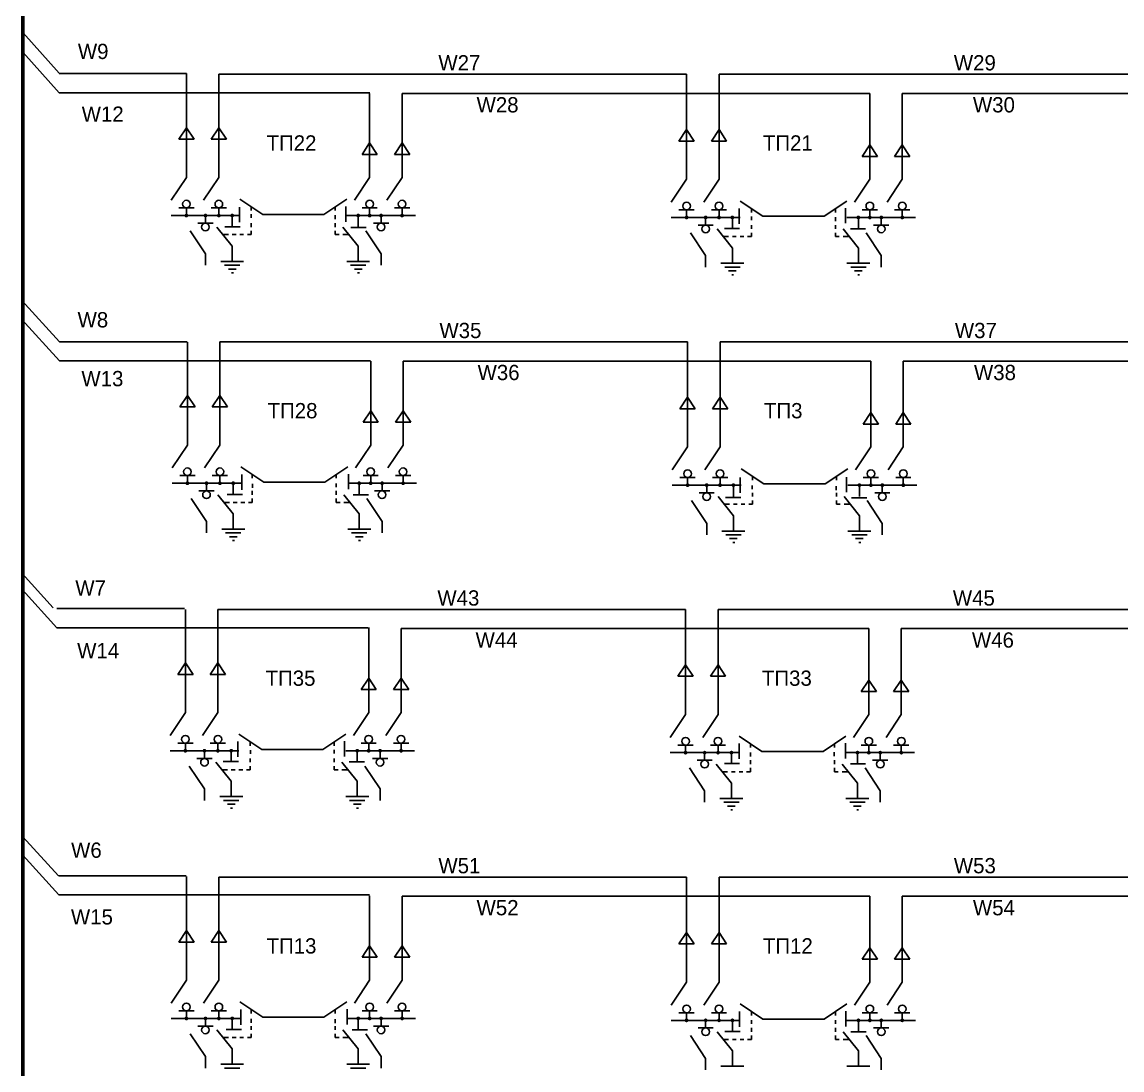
# Model space of a CAD drawing. Header units: millimetres. Extents: x -96 to 597, y -381 to 695.
# Drawn here: x -58.8 to 229.3, y -166.4 to 108 of the extents above; entities that cross this region are included whole.
import ezdxf

# ---------------------------------------------------------------- set-up
doc = ezdxf.new("R2010")
doc.units = ezdxf.units.MM

msp = doc.modelspace()

# ---------------------------------------------------------------- hatches: boundary and pattern name
at = {"lineweight": 30}
h = msp.add_hatch(color=256, dxfattribs=at)
h.paths.add_polyline_path([(-15.74, 56.82, 0.414214), (-15.24, 57.32, 0.414214), (-15.74, 57.82)])
h.paths.add_polyline_path([(-15.74, 56.82), (-15.74, 57.82, 0.414214), (-16.24, 57.32, 0.414214)])
h = msp.add_hatch(color=256, dxfattribs=at)
h.paths.add_polyline_path([(-10.74, 57.82, 0.414214), (-11.24, 57.32, 0.414214), (-10.74, 56.82)])
h.paths.add_polyline_path([(-10.74, 57.82), (-10.74, 56.82, 0.414214), (-10.24, 57.32, 0.414214)])
h = msp.add_hatch(color=256, dxfattribs=at)
h.paths.add_polyline_path([(-7.24, 56.82, 0.414214), (-6.74, 57.32, 0.414214), (-7.24, 57.82)])
h.paths.add_polyline_path([(-7.24, 56.82), (-7.24, 57.82, 0.414214), (-7.74, 57.32, 0.414214)])
h = msp.add_hatch(color=256, dxfattribs=at)
h.paths.add_polyline_path([(-3.74, 57.82, 0.414214), (-4.24, 57.32, 0.414214), (-3.74, 56.82)])
h.paths.add_polyline_path([(-3.74, 57.82), (-3.74, 56.82, 0.414214), (-3.24, 57.32, 0.414214)])
h = msp.add_hatch(color=256, dxfattribs=at)
h.paths.add_polyline_path([(29.26, 57.82, 0.414214), (28.76, 57.32, 0.414214), (29.26, 56.82)])
h.paths.add_polyline_path([(29.26, 57.82), (29.26, 56.82, 0.414214), (29.76, 57.32, 0.414214)])
h = msp.add_hatch(color=256, dxfattribs=at)
h.paths.add_polyline_path([(32.26, 56.82, 0.414214), (32.76, 57.32, 0.414214), (32.26, 57.82)])
h.paths.add_polyline_path([(32.26, 56.82), (32.26, 57.82, 0.414214), (31.76, 57.32, 0.414214)])
h = msp.add_hatch(color=256, dxfattribs=at)
h.paths.add_polyline_path([(35.26, 57.82, 0.414214), (34.76, 57.32, 0.414214), (35.26, 56.82)])
h.paths.add_polyline_path([(35.26, 57.82), (35.26, 56.82, 0.414214), (35.76, 57.32, 0.414214)])
h = msp.add_hatch(color=256, dxfattribs=at)
h.paths.add_polyline_path([(40.76, 56.82, 0.414214), (41.26, 57.32, 0.414214), (40.76, 57.82)])
h.paths.add_polyline_path([(40.76, 56.82), (40.76, 57.82, 0.414214), (40.26, 57.32, 0.414214)])
h = msp.add_hatch(color=256, dxfattribs=at)
h.paths.add_polyline_path([(115.26, 56.32, 0.414214), (115.76, 56.82, 0.414214), (115.26, 57.32)])
h.paths.add_polyline_path([(115.26, 56.32), (115.26, 57.32, 0.414214), (114.76, 56.82, 0.414214)])
h = msp.add_hatch(color=256, dxfattribs=at)
h.paths.add_polyline_path([(120.26, 57.32, 0.414214), (119.76, 56.82, 0.414214), (120.26, 56.32)])
h.paths.add_polyline_path([(120.26, 57.32), (120.26, 56.32, 0.414214), (120.76, 56.82, 0.414214)])
h = msp.add_hatch(color=256, dxfattribs=at)
h.paths.add_polyline_path([(123.76, 56.32, 0.414214), (124.26, 56.82, 0.414214), (123.76, 57.32)])
h.paths.add_polyline_path([(123.76, 56.32), (123.76, 57.32, 0.414214), (123.26, 56.82, 0.414214)])
h = msp.add_hatch(color=256, dxfattribs=at)
h.paths.add_polyline_path([(127.26, 57.32, 0.414214), (126.76, 56.82, 0.414214), (127.26, 56.32)])
h.paths.add_polyline_path([(127.26, 57.32), (127.26, 56.32, 0.414214), (127.76, 56.82, 0.414214)])
h = msp.add_hatch(color=256, dxfattribs=at)
h.paths.add_polyline_path([(160.26, 57.32, 0.414214), (159.76, 56.82, 0.414214), (160.26, 56.32)])
h.paths.add_polyline_path([(160.26, 57.32), (160.26, 56.32, 0.414214), (160.76, 56.82, 0.414214)])
h = msp.add_hatch(color=256, dxfattribs=at)
h.paths.add_polyline_path([(163.26, 56.32, 0.414214), (163.76, 56.82, 0.414214), (163.26, 57.32)])
h.paths.add_polyline_path([(163.26, 56.32), (163.26, 57.32, 0.414214), (162.76, 56.82, 0.414214)])
h = msp.add_hatch(color=256, dxfattribs=at)
h.paths.add_polyline_path([(166.26, 57.32, 0.414214), (165.76, 56.82, 0.414214), (166.26, 56.32)])
h.paths.add_polyline_path([(166.26, 57.32), (166.26, 56.32, 0.414214), (166.76, 56.82, 0.414214)])
h = msp.add_hatch(color=256, dxfattribs=at)
h.paths.add_polyline_path([(171.76, 56.32, 0.414214), (172.26, 56.82, 0.414214), (171.76, 57.32)])
h.paths.add_polyline_path([(171.76, 56.32), (171.76, 57.32, 0.414214), (171.26, 56.82, 0.414214)])
h = msp.add_hatch(color=256, dxfattribs=at)
h.paths.add_polyline_path([(-15.47, -13.27, 0.414214), (-14.97, -12.77, 0.414214), (-15.47, -12.27)])
h.paths.add_polyline_path([(-15.47, -13.27), (-15.47, -12.27, 0.414214), (-15.97, -12.77, 0.414214)])
h = msp.add_hatch(color=256, dxfattribs=at)
h.paths.add_polyline_path([(-10.47, -12.27, 0.414214), (-10.97, -12.77, 0.414214), (-10.47, -13.27)])
h.paths.add_polyline_path([(-10.47, -12.27), (-10.47, -13.27, 0.414214), (-9.97, -12.77, 0.414214)])
h = msp.add_hatch(color=256, dxfattribs=at)
h.paths.add_polyline_path([(-6.97, -13.27, 0.414214), (-6.47, -12.77, 0.414214), (-6.97, -12.27)])
h.paths.add_polyline_path([(-6.97, -13.27), (-6.97, -12.27, 0.414214), (-7.47, -12.77, 0.414214)])
h = msp.add_hatch(color=256, dxfattribs=at)
h.paths.add_polyline_path([(-3.47, -12.27, 0.414214), (-3.97, -12.77, 0.414214), (-3.47, -13.27)])
h.paths.add_polyline_path([(-3.47, -12.27), (-3.47, -13.27, 0.414214), (-2.97, -12.77, 0.414214)])
h = msp.add_hatch(color=256, dxfattribs=at)
h.paths.add_polyline_path([(29.53, -12.27, 0.414214), (29.03, -12.77, 0.414214), (29.53, -13.27)])
h.paths.add_polyline_path([(29.53, -12.27), (29.53, -13.27, 0.414214), (30.03, -12.77, 0.414214)])
h = msp.add_hatch(color=256, dxfattribs=at)
h.paths.add_polyline_path([(32.53, -13.27, 0.414214), (33.03, -12.77, 0.414214), (32.53, -12.27)])
h.paths.add_polyline_path([(32.53, -13.27), (32.53, -12.27, 0.414214), (32.03, -12.77, 0.414214)])
h = msp.add_hatch(color=256, dxfattribs=at)
h.paths.add_polyline_path([(35.53, -12.27, 0.414214), (35.03, -12.77, 0.414214), (35.53, -13.27)])
h.paths.add_polyline_path([(35.53, -12.27), (35.53, -13.27, 0.414214), (36.03, -12.77, 0.414214)])
h = msp.add_hatch(color=256, dxfattribs=at)
h.paths.add_polyline_path([(41.03, -13.27, 0.414214), (41.53, -12.77, 0.414214), (41.03, -12.27)])
h.paths.add_polyline_path([(41.03, -13.27), (41.03, -12.27, 0.414214), (40.53, -12.77, 0.414214)])
h = msp.add_hatch(color=256, dxfattribs=at)
h.paths.add_polyline_path([(115.53, -13.77, 0.414214), (116.03, -13.27, 0.414214), (115.53, -12.77)])
h.paths.add_polyline_path([(115.53, -13.77), (115.53, -12.77, 0.414214), (115.03, -13.27, 0.414214)])
h = msp.add_hatch(color=256, dxfattribs=at)
h.paths.add_polyline_path([(120.53, -12.77, 0.414214), (120.03, -13.27, 0.414214), (120.53, -13.77)])
h.paths.add_polyline_path([(120.53, -12.77), (120.53, -13.77, 0.414214), (121.03, -13.27, 0.414214)])
h = msp.add_hatch(color=256, dxfattribs=at)
h.paths.add_polyline_path([(124.03, -13.77, 0.414214), (124.53, -13.27, 0.414214), (124.03, -12.77)])
h.paths.add_polyline_path([(124.03, -13.77), (124.03, -12.77, 0.414214), (123.53, -13.27, 0.414214)])
h = msp.add_hatch(color=256, dxfattribs=at)
h.paths.add_polyline_path([(127.53, -12.77, 0.414214), (127.03, -13.27, 0.414214), (127.53, -13.77)])
h.paths.add_polyline_path([(127.53, -12.77), (127.53, -13.77, 0.414214), (128.03, -13.27, 0.414214)])
h = msp.add_hatch(color=256, dxfattribs=at)
h.paths.add_polyline_path([(160.53, -12.77, 0.414214), (160.03, -13.27, 0.414214), (160.53, -13.77)])
h.paths.add_polyline_path([(160.53, -12.77), (160.53, -13.77, 0.414214), (161.03, -13.27, 0.414214)])
h = msp.add_hatch(color=256, dxfattribs=at)
h.paths.add_polyline_path([(163.53, -13.77, 0.414214), (164.03, -13.27, 0.414214), (163.53, -12.77)])
h.paths.add_polyline_path([(163.53, -13.77), (163.53, -12.77, 0.414214), (163.03, -13.27, 0.414214)])
h = msp.add_hatch(color=256, dxfattribs=at)
h.paths.add_polyline_path([(166.53, -12.77, 0.414214), (166.03, -13.27, 0.414214), (166.53, -13.77)])
h.paths.add_polyline_path([(166.53, -12.77), (166.53, -13.77, 0.414214), (167.03, -13.27, 0.414214)])
h = msp.add_hatch(color=256, dxfattribs=at)
h.paths.add_polyline_path([(172.03, -13.77, 0.414214), (172.53, -13.27, 0.414214), (172.03, -12.77)])
h.paths.add_polyline_path([(172.03, -13.77), (172.03, -12.77, 0.414214), (171.53, -13.27, 0.414214)])
h = msp.add_hatch(color=256, dxfattribs=at)
h.paths.add_polyline_path([(-16, -83.31, 0.414214), (-15.5, -82.81, 0.414214), (-16, -82.31)])
h.paths.add_polyline_path([(-16, -83.31), (-16, -82.31, 0.414214), (-16.5, -82.81, 0.414214)])
h = msp.add_hatch(color=256, dxfattribs=at)
h.paths.add_polyline_path([(-11, -82.31, 0.414214), (-11.5, -82.81, 0.414214), (-11, -83.31)])
h.paths.add_polyline_path([(-11, -82.31), (-11, -83.31, 0.414214), (-10.5, -82.81, 0.414214)])
h = msp.add_hatch(color=256, dxfattribs=at)
h.paths.add_polyline_path([(-7.5, -83.31, 0.414214), (-7, -82.81, 0.414214), (-7.5, -82.31)])
h.paths.add_polyline_path([(-7.5, -83.31), (-7.5, -82.31, 0.414214), (-8, -82.81, 0.414214)])
h = msp.add_hatch(color=256, dxfattribs=at)
h.paths.add_polyline_path([(-4, -82.31, 0.414214), (-4.5, -82.81, 0.414214), (-4, -83.31)])
h.paths.add_polyline_path([(-4, -82.31), (-4, -83.31, 0.414214), (-3.5, -82.81, 0.414214)])
h = msp.add_hatch(color=256, dxfattribs=at)
h.paths.add_polyline_path([(29, -82.31, 0.414214), (28.5, -82.81, 0.414214), (29, -83.31)])
h.paths.add_polyline_path([(29, -82.31), (29, -83.31, 0.414214), (29.5, -82.81, 0.414214)])
h = msp.add_hatch(color=256, dxfattribs=at)
h.paths.add_polyline_path([(32, -83.31, 0.414214), (32.5, -82.81, 0.414214), (32, -82.31)])
h.paths.add_polyline_path([(32, -83.31), (32, -82.31, 0.414214), (31.5, -82.81, 0.414214)])
h = msp.add_hatch(color=256, dxfattribs=at)
h.paths.add_polyline_path([(35, -82.31, 0.414214), (34.5, -82.81, 0.414214), (35, -83.31)])
h.paths.add_polyline_path([(35, -82.31), (35, -83.31, 0.414214), (35.5, -82.81, 0.414214)])
h = msp.add_hatch(color=256, dxfattribs=at)
h.paths.add_polyline_path([(40.5, -83.31, 0.414214), (41, -82.81, 0.414214), (40.5, -82.31)])
h.paths.add_polyline_path([(40.5, -83.31), (40.5, -82.31, 0.414214), (40, -82.81, 0.414214)])
h = msp.add_hatch(color=256, dxfattribs=at)
h.paths.add_polyline_path([(115, -83.81, 0.414214), (115.5, -83.31, 0.414214), (115, -82.81)])
h.paths.add_polyline_path([(115, -83.81), (115, -82.81, 0.414214), (114.5, -83.31, 0.414214)])
h = msp.add_hatch(color=256, dxfattribs=at)
h.paths.add_polyline_path([(120, -82.81, 0.414214), (119.5, -83.31, 0.414214), (120, -83.81)])
h.paths.add_polyline_path([(120, -82.81), (120, -83.81, 0.414214), (120.5, -83.31, 0.414214)])
h = msp.add_hatch(color=256, dxfattribs=at)
h.paths.add_polyline_path([(123.5, -83.81, 0.414214), (124, -83.31, 0.414214), (123.5, -82.81)])
h.paths.add_polyline_path([(123.5, -83.81), (123.5, -82.81, 0.414214), (123, -83.31, 0.414214)])
h = msp.add_hatch(color=256, dxfattribs=at)
h.paths.add_polyline_path([(127, -82.81, 0.414214), (126.5, -83.31, 0.414214), (127, -83.81)])
h.paths.add_polyline_path([(127, -82.81), (127, -83.81, 0.414214), (127.5, -83.31, 0.414214)])
h = msp.add_hatch(color=256, dxfattribs=at)
h.paths.add_polyline_path([(160, -82.81, 0.414214), (159.5, -83.31, 0.414214), (160, -83.81)])
h.paths.add_polyline_path([(160, -82.81), (160, -83.81, 0.414214), (160.5, -83.31, 0.414214)])
h = msp.add_hatch(color=256, dxfattribs=at)
h.paths.add_polyline_path([(163, -83.81, 0.414214), (163.5, -83.31, 0.414214), (163, -82.81)])
h.paths.add_polyline_path([(163, -83.81), (163, -82.81, 0.414214), (162.5, -83.31, 0.414214)])
h = msp.add_hatch(color=256, dxfattribs=at)
h.paths.add_polyline_path([(166, -82.81, 0.414214), (165.5, -83.31, 0.414214), (166, -83.81)])
h.paths.add_polyline_path([(166, -82.81), (166, -83.81, 0.414214), (166.5, -83.31, 0.414214)])
h = msp.add_hatch(color=256, dxfattribs=at)
h.paths.add_polyline_path([(171.5, -83.81, 0.414214), (172, -83.31, 0.414214), (171.5, -82.81)])
h.paths.add_polyline_path([(171.5, -83.81), (171.5, -82.81, 0.414214), (171, -83.31, 0.414214)])
h = msp.add_hatch(color=256, dxfattribs=at)
h.paths.add_polyline_path([(-15.74, -153.4, 0.414214), (-15.24, -152.9, 0.414214), (-15.74, -152.4)])
h.paths.add_polyline_path([(-15.74, -153.4), (-15.74, -152.4, 0.414214), (-16.24, -152.9, 0.414214)])
h = msp.add_hatch(color=256, dxfattribs=at)
h.paths.add_polyline_path([(-10.74, -152.4, 0.414214), (-11.24, -152.9, 0.414214), (-10.74, -153.4)])
h.paths.add_polyline_path([(-10.74, -152.4), (-10.74, -153.4, 0.414214), (-10.24, -152.9, 0.414214)])
h = msp.add_hatch(color=256, dxfattribs=at)
h.paths.add_polyline_path([(-7.24, -153.4, 0.414214), (-6.74, -152.9, 0.414214), (-7.24, -152.4)])
h.paths.add_polyline_path([(-7.24, -153.4), (-7.24, -152.4, 0.414214), (-7.74, -152.9, 0.414214)])
h = msp.add_hatch(color=256, dxfattribs=at)
h.paths.add_polyline_path([(-3.74, -152.4, 0.414214), (-4.24, -152.9, 0.414214), (-3.74, -153.4)])
h.paths.add_polyline_path([(-3.74, -152.4), (-3.74, -153.4, 0.414214), (-3.24, -152.9, 0.414214)])
h = msp.add_hatch(color=256, dxfattribs=at)
h.paths.add_polyline_path([(29.26, -152.4, 0.414214), (28.76, -152.9, 0.414214), (29.26, -153.4)])
h.paths.add_polyline_path([(29.26, -152.4), (29.26, -153.4, 0.414214), (29.76, -152.9, 0.414214)])
h = msp.add_hatch(color=256, dxfattribs=at)
h.paths.add_polyline_path([(32.26, -153.4, 0.414214), (32.76, -152.9, 0.414214), (32.26, -152.4)])
h.paths.add_polyline_path([(32.26, -153.4), (32.26, -152.4, 0.414214), (31.76, -152.9, 0.414214)])
h = msp.add_hatch(color=256, dxfattribs=at)
h.paths.add_polyline_path([(35.26, -152.4, 0.414214), (34.76, -152.9, 0.414214), (35.26, -153.4)])
h.paths.add_polyline_path([(35.26, -152.4), (35.26, -153.4, 0.414214), (35.76, -152.9, 0.414214)])
h = msp.add_hatch(color=256, dxfattribs=at)
h.paths.add_polyline_path([(40.76, -153.4, 0.414214), (41.26, -152.9, 0.414214), (40.76, -152.4)])
h.paths.add_polyline_path([(40.76, -153.4), (40.76, -152.4, 0.414214), (40.26, -152.9, 0.414214)])
h = msp.add_hatch(color=256, dxfattribs=at)
h.paths.add_polyline_path([(115.26, -153.9, 0.414214), (115.76, -153.4, 0.414214), (115.26, -152.9)])
h.paths.add_polyline_path([(115.26, -153.9), (115.26, -152.9, 0.414214), (114.76, -153.4, 0.414214)])
h = msp.add_hatch(color=256, dxfattribs=at)
h.paths.add_polyline_path([(120.26, -152.9, 0.414214), (119.76, -153.4, 0.414214), (120.26, -153.9)])
h.paths.add_polyline_path([(120.26, -152.9), (120.26, -153.9, 0.414214), (120.76, -153.4, 0.414214)])
h = msp.add_hatch(color=256, dxfattribs=at)
h.paths.add_polyline_path([(123.76, -153.9, 0.414214), (124.26, -153.4, 0.414214), (123.76, -152.9)])
h.paths.add_polyline_path([(123.76, -153.9), (123.76, -152.9, 0.414214), (123.26, -153.4, 0.414214)])
h = msp.add_hatch(color=256, dxfattribs=at)
h.paths.add_polyline_path([(127.26, -152.9, 0.414214), (126.76, -153.4, 0.414214), (127.26, -153.9)])
h.paths.add_polyline_path([(127.26, -152.9), (127.26, -153.9, 0.414214), (127.76, -153.4, 0.414214)])
h = msp.add_hatch(color=256, dxfattribs=at)
h.paths.add_polyline_path([(160.26, -152.9, 0.414214), (159.76, -153.4, 0.414214), (160.26, -153.9)])
h.paths.add_polyline_path([(160.26, -152.9), (160.26, -153.9, 0.414214), (160.76, -153.4, 0.414214)])
h = msp.add_hatch(color=256, dxfattribs=at)
h.paths.add_polyline_path([(163.26, -153.9, 0.414214), (163.76, -153.4, 0.414214), (163.26, -152.9)])
h.paths.add_polyline_path([(163.26, -153.9), (163.26, -152.9, 0.414214), (162.76, -153.4, 0.414214)])
h = msp.add_hatch(color=256, dxfattribs=at)
h.paths.add_polyline_path([(166.26, -152.9, 0.414214), (165.76, -153.4, 0.414214), (166.26, -153.9)])
h.paths.add_polyline_path([(166.26, -152.9), (166.26, -153.9, 0.414214), (166.76, -153.4, 0.414214)])
h = msp.add_hatch(color=256, dxfattribs=at)
h.paths.add_polyline_path([(171.76, -153.9, 0.414214), (172.26, -153.4, 0.414214), (171.76, -152.9)])
h.paths.add_polyline_path([(171.76, -153.9), (171.76, -152.9, 0.414214), (171.26, -153.4, 0.414214)])

# ---------------------------------------------------------------- linework, layer by layer
at = {"lineweight": 60}
msp.add_line((-58.58, 265.75), (-58.58, -318.48), dxfattribs=at)
at = {"lineweight": 30}
for p, q in [((-49.02, 94.62), (-58.51, 105.17)), ((-49.1, 89.47), (-58.51, 100.05)), ((-15.69, 94.47), (-49.1, 94.47)), ((-15.74, 67.32), (-15.74, 94.5)), ((-7.24, 94.32), (115.26, 94.32)), ((-7.24, 67.32), (-7.24, 94.32)), ((115.26, 94.32), (115.26, 87.82)), ((123.76, 94.32), (245.26, 94.32)), ((123.76, 66.82), (123.76, 94.32)), ((32.31, 89.47), (-49.1, 89.47)), ((40.76, 89.32), (163.26, 89.32)), ((40.76, 84.32), (40.76, 89.32)), ((163.26, 89.32), (163.26, 78.82)), ((171.76, 89.32), (293.26, 89.32)), ((171.76, 83.82), (171.76, 89.32)), ((32.26, 67.32), (32.26, 89.25)), ((115.26, 66.82), (115.26, 87.82)), ((40.76, 67.32), (40.76, 84.32)), ((171.76, 66.82), (171.76, 83.82)), ((-15.74, 80.32), (-17.74, 77.32)), ((-13.74, 77.32), (-15.74, 80.32)), ((-7.24, 80.32), (-9.24, 77.32)), ((-5.24, 77.32), (-7.24, 80.32)), ((115.26, 79.82), (113.26, 76.82)), ((117.26, 76.82), (115.26, 79.82)), ((123.76, 79.82), (121.76, 76.82)), ((125.76, 76.82), (123.76, 79.82)), ((163.26, 66.82), (163.26, 78.82)), ((-17.74, 77.32), (-13.74, 77.32)), ((-9.24, 77.32), (-5.24, 77.32)), ((32.26, 76.32), (30.26, 73.32)), ((34.26, 73.32), (32.26, 76.32)), ((40.76, 76.32), (38.76, 73.32)), ((42.76, 73.32), (40.76, 76.32)), ((113.26, 76.82), (117.26, 76.82)), ((121.76, 76.82), (125.76, 76.82)), ((163.26, 75.82), (161.26, 72.82)), ((165.26, 72.82), (163.26, 75.82)), ((171.76, 75.82), (169.76, 72.82)), ((173.76, 72.82), (171.76, 75.82)), ((30.26, 73.32), (34.26, 73.32)), ((38.76, 73.32), (42.76, 73.32)), ((161.26, 72.82), (165.26, 72.82)), ((169.76, 72.82), (173.76, 72.82)), ((-19.74, 61.32), (-15.74, 67.32)), ((-11.24, 61.32), (-7.24, 67.32)), ((28.26, 61.32), (32.26, 67.32)), ((36.76, 61.32), (40.76, 67.32)), ((111.26, 60.82), (115.26, 66.82)), ((119.76, 60.82), (123.76, 66.82)), ((159.26, 60.82), (163.26, 66.82)), ((167.76, 60.82), (171.76, 66.82)), ((-1.74, 61.63), (4.26, 57.63)), ((20.26, 57.63), (26.26, 61.63)), ((129.26, 61.13), (135.26, 57.13)), ((151.26, 57.13), (157.26, 61.13)), ((-13.74, 59.32), (-17.74, 59.32)), ((-15.74, 57.32), (-15.74, 59.32)), ((-5.24, 59.32), (-9.24, 59.32)), ((-7.24, 57.32), (-7.24, 59.32)), ((-1.84, 55.55), (-1.84, 59.55)), ((1.25, 57.72), (1.25, 56.72)), ((1.26, 59.63), (1.26, 58.63)), ((4.26, 57.63), (20.26, 57.63)), ((23.26, 59.63), (23.26, 58.63)), ((26.02, 55.68), (26.02, 59.68)), ((34.26, 59.32), (30.26, 59.32)), ((32.26, 57.32), (32.26, 59.32)), ((42.76, 59.32), (38.76, 59.32)), ((40.76, 57.32), (40.76, 59.32)), ((117.26, 58.82), (113.26, 58.82)), ((115.26, 56.82), (115.26, 58.82)), ((125.76, 58.82), (121.76, 58.82)), ((123.76, 56.82), (123.76, 58.82)), ((129.01, 55.16), (129.01, 59.16)), ((132.26, 59.13), (132.26, 58.13)), ((154.26, 59.13), (154.26, 58.13)), ((156.86, 55.29), (156.86, 59.29)), ((165.26, 58.82), (161.26, 58.82)), ((163.26, 56.82), (163.26, 58.82)), ((173.76, 58.82), (169.76, 58.82)), ((171.76, 56.82), (171.76, 58.82)), ((-19.74, 57.32), (-1.74, 57.32)), ((-12.74, 55.32), (-8.74, 55.32)), ((-10.74, 57.32), (-10.74, 55.32)), ((-3.74, 57.32), (-3.74, 54.32)), ((1.26, 55.32), (1.26, 54.32)), ((23.21, 57.41), (23.21, 56.41)), ((23.26, 55.32), (23.26, 54.32)), ((26.26, 57.32), (44.26, 57.32)), ((29.26, 57.32), (29.26, 54.32)), ((33.26, 55.32), (37.26, 55.32)), ((35.26, 57.32), (35.26, 55.32)), ((111.26, 56.82), (129.26, 56.82)), ((118.26, 54.82), (122.26, 54.82)), ((120.26, 56.82), (120.26, 54.82)), ((127.26, 56.82), (127.26, 53.82)), ((132.26, 54.82), (132.26, 53.82)), ((132.3, 57.09), (132.3, 56.09)), ((135.26, 57.13), (151.26, 57.13)), ((154.26, 56.88), (154.26, 55.88)), ((154.26, 54.82), (154.26, 53.82)), ((157.26, 56.82), (175.26, 56.82)), ((160.26, 56.82), (160.26, 53.82)), ((164.26, 54.82), (168.26, 54.82)), ((166.26, 56.82), (166.26, 54.82)), ((-14.74, 53.32), (-10.74, 47.32)), ((-7.74, 54.32), (-3.74, 49.32)), ((-5.74, 52.32), (-6.24, 52.32)), ((-4.74, 52.32), (-5.74, 52.32)), ((-1.68, 54.34), (-5.68, 54.34)), ((-2.74, 52.32), (-3.74, 52.32)), ((-0.74, 52.32), (-1.74, 52.32)), ((1.26, 52.32), (0.26, 52.32)), ((1.26, 53.32), (1.26, 52.32)), ((23.26, 53.32), (23.26, 52.32)), ((23.26, 52.32), (24.26, 52.32)), ((25.26, 54.32), (29.26, 49.32)), ((25.26, 52.32), (26.76, 52.32)), ((31.32, 54.23), (27.32, 54.23)), ((31.26, 53.32), (35.26, 47.32)), ((116.26, 52.82), (120.26, 46.82)), ((123.26, 53.82), (127.26, 48.82)), ((129.16, 53.95), (125.16, 53.95)), ((132.26, 52.82), (132.26, 51.82)), ((154.26, 52.82), (154.26, 51.82)), ((156.26, 53.82), (160.26, 48.82)), ((162.16, 53.83), (158.16, 53.83)), ((162.26, 52.82), (166.26, 46.82)), ((-3.74, 49.32), (-3.74, 45.32)), ((29.26, 49.32), (29.26, 45.32)), ((125.26, 51.82), (124.76, 51.82)), ((126.26, 51.82), (125.26, 51.82)), ((128.26, 51.82), (127.26, 51.82)), ((130.26, 51.82), (129.26, 51.82)), ((132.26, 51.82), (131.26, 51.82)), ((154.26, 51.82), (155.26, 51.82)), ((156.26, 51.82), (157.76, 51.82)), ((-10.74, 47.32), (-10.74, 44.32)), ((35.26, 47.32), (35.26, 44.32)), ((120.26, 46.82), (120.26, 43.82)), ((127.26, 48.82), (127.26, 44.82)), ((160.26, 48.82), (160.26, 44.82)), ((166.26, 46.82), (166.26, 43.82)), ((-6.74, 45.31), (-0.74, 45.31)), ((-5.74, 44.31), (-1.74, 44.31)), ((-4.74, 43.31), (-2.74, 43.31)), ((26.26, 45.31), (32.26, 45.31)), ((27.26, 44.31), (31.26, 44.31)), ((28.26, 43.31), (30.26, 43.31)), ((124.26, 44.81), (130.26, 44.81)), ((125.26, 43.81), (129.26, 43.81)), ((157.26, 44.81), (163.26, 44.81)), ((158.26, 43.81), (162.26, 43.81)), ((-3.9, 42.32), (-3.41, 42.32)), ((29.1, 42.32), (29.59, 42.32)), ((126.26, 42.81), (128.26, 42.81)), ((127.1, 41.82), (127.59, 41.82)), ((159.26, 42.81), (161.26, 42.81)), ((160.1, 41.82), (160.59, 41.82)), ((-48.93, 24.22), (-58.8, 35.09)), ((-48.93, 19.24), (-58.8, 30.11)), ((-15.52, 24.24), (-48.93, 24.24)), ((-15.47, -2.77), (-15.47, 24.13)), ((-6.97, -2.77), (-6.97, 24.23)), ((-6.97, 24.23), (115.53, 24.23)), ((115.53, 24.23), (115.53, 17.73)), ((124.03, -3.27), (124.03, 24.23)), ((124.03, 24.23), (245.53, 24.23)), ((32.48, 19.24), (-48.93, 19.24)), ((32.53, -2.77), (32.53, 19.21)), ((41.03, 14.23), (41.03, 19.23)), ((41.03, 19.23), (163.53, 19.23)), ((115.53, -3.27), (115.53, 17.73)), ((163.53, 19.23), (163.53, 8.73)), ((172.03, 13.73), (172.03, 19.23)), ((172.03, 19.23), (293.53, 19.23)), ((41.03, -2.77), (41.03, 14.23)), ((172.03, -3.27), (172.03, 13.73)), ((-15.47, 10.23), (-17.47, 7.23)), ((-13.47, 7.23), (-15.47, 10.23)), ((-6.97, 10.23), (-8.97, 7.23)), ((-4.97, 7.23), (-6.97, 10.23)), ((115.53, 9.73), (113.53, 6.73)), ((117.53, 6.73), (115.53, 9.73)), ((124.03, 9.73), (122.03, 6.73)), ((126.03, 6.73), (124.03, 9.73)), ((163.53, -3.27), (163.53, 8.73)), ((-17.47, 7.23), (-13.47, 7.23)), ((-8.97, 7.23), (-4.97, 7.23)), ((32.53, 6.23), (30.53, 3.23)), ((34.53, 3.23), (32.53, 6.23)), ((41.03, 6.23), (39.03, 3.23)), ((43.03, 3.23), (41.03, 6.23)), ((113.53, 6.73), (117.53, 6.73)), ((122.03, 6.73), (126.03, 6.73)), ((30.53, 3.23), (34.53, 3.23)), ((39.03, 3.23), (43.03, 3.23)), ((163.53, 5.73), (161.53, 2.73)), ((165.53, 2.73), (163.53, 5.73)), ((172.03, 5.73), (170.03, 2.73)), ((174.03, 2.73), (172.03, 5.73)), ((161.53, 2.73), (165.53, 2.73)), ((170.03, 2.73), (174.03, 2.73)), ((-19.47, -8.77), (-15.47, -2.77)), ((-10.97, -8.77), (-6.97, -2.77)), ((28.53, -8.77), (32.53, -2.77)), ((37.03, -8.77), (41.03, -2.77)), ((111.53, -9.27), (115.53, -3.27)), ((120.03, -9.27), (124.03, -3.27)), ((159.53, -9.27), (163.53, -3.27)), ((168.03, -9.27), (172.03, -3.27)), ((-1.47, -8.46), (4.53, -12.46)), ((20.53, -12.46), (26.53, -8.46)), ((-13.47, -10.77), (-17.47, -10.77)), ((-15.47, -12.77), (-15.47, -10.77)), ((-4.97, -10.77), (-8.97, -10.77)), ((-6.97, -12.77), (-6.97, -10.77)), ((-1.18, -14.49), (-1.18, -10.49)), ((1.53, -10.46), (1.53, -11.46)), ((23.53, -10.46), (23.53, -11.46)), ((26.68, -14.36), (26.68, -10.36)), ((34.53, -10.77), (30.53, -10.77)), ((32.53, -12.77), (32.53, -10.77)), ((43.03, -10.77), (39.03, -10.77)), ((41.03, -12.77), (41.03, -10.77)), ((117.53, -11.27), (113.53, -11.27)), ((115.53, -13.27), (115.53, -11.27)), ((126.03, -11.27), (122.03, -11.27)), ((124.03, -13.27), (124.03, -11.27)), ((129.27, -15.29), (129.27, -11.29)), ((129.53, -8.96), (135.53, -12.96)), ((132.53, -10.96), (132.53, -11.96)), ((151.53, -12.96), (157.53, -8.96)), ((154.53, -10.96), (154.53, -11.96)), ((157.13, -15.15), (157.13, -11.15)), ((165.53, -11.27), (161.53, -11.27)), ((163.53, -13.27), (163.53, -11.27)), ((174.03, -11.27), (170.03, -11.27)), ((172.03, -13.27), (172.03, -11.27)), ((-19.47, -12.77), (-1.47, -12.77)), ((-10.47, -12.77), (-10.47, -14.77)), ((-3.47, -12.77), (-3.47, -15.77)), ((1.56, -12.94), (1.56, -13.94)), ((4.53, -12.46), (20.53, -12.46)), ((23.53, -12.84), (23.53, -13.84)), ((26.53, -12.77), (44.53, -12.77)), ((29.53, -12.77), (29.53, -15.77)), ((35.53, -12.77), (35.53, -14.77)), ((111.53, -13.27), (129.53, -13.27)), ((120.53, -13.27), (120.53, -15.27)), ((127.53, -13.27), (127.53, -16.27)), ((132.4, -13.36), (132.4, -14.36)), ((135.53, -12.96), (151.53, -12.96)), ((154.47, -13.57), (154.47, -14.57)), ((157.53, -13.27), (175.53, -13.27)), ((160.53, -13.27), (160.53, -16.27)), ((166.53, -13.27), (166.53, -15.27)), ((-14.47, -16.77), (-10.47, -22.77)), ((-12.47, -14.77), (-8.47, -14.77)), ((-7.47, -15.77), (-3.47, -20.77)), ((-1.02, -15.7), (-5.02, -15.7)), ((1.53, -14.77), (1.53, -15.77)), ((1.53, -16.77), (1.53, -17.77)), ((23.53, -14.77), (23.53, -15.77)), ((23.53, -16.77), (23.53, -17.77)), ((25.53, -15.77), (29.53, -20.77)), ((31.98, -15.82), (27.98, -15.82)), ((31.53, -16.77), (35.53, -22.77)), ((33.53, -14.77), (37.53, -14.77)), ((116.53, -17.27), (120.53, -23.27)), ((118.53, -15.27), (122.53, -15.27)), ((123.53, -16.27), (127.53, -21.27)), ((129.43, -16.49), (125.43, -16.49)), ((132.53, -15.27), (132.53, -16.27)), ((132.53, -17.27), (132.53, -18.27)), ((154.53, -15.27), (154.53, -16.27)), ((154.53, -17.27), (154.53, -18.27)), ((156.53, -16.27), (160.53, -21.27)), ((162.43, -16.61), (158.43, -16.61)), ((162.53, -17.27), (166.53, -23.27)), ((164.53, -15.27), (168.53, -15.27)), ((-5.47, -17.77), (-5.97, -17.77)), ((-4.47, -17.77), (-5.47, -17.77)), ((-2.47, -17.77), (-3.47, -17.77)), ((-0.47, -17.77), (-1.47, -17.77)), ((1.53, -17.77), (0.53, -17.77)), ((23.53, -17.77), (24.53, -17.77)), ((25.53, -17.77), (27.03, -17.77)), ((125.53, -18.27), (125.03, -18.27)), ((126.53, -18.27), (125.53, -18.27)), ((128.53, -18.27), (127.53, -18.27)), ((130.53, -18.27), (129.53, -18.27)), ((132.53, -18.27), (131.53, -18.27)), ((154.53, -18.27), (155.53, -18.27)), ((156.53, -18.27), (158.03, -18.27)), ((-10.47, -22.77), (-10.47, -25.77)), ((-3.47, -20.77), (-3.47, -24.77)), ((29.53, -20.77), (29.53, -24.77)), ((35.53, -22.77), (35.53, -25.77)), ((127.53, -21.27), (127.53, -25.27)), ((160.53, -21.27), (160.53, -25.27)), ((-6.47, -24.78), (-0.47, -24.78)), ((-5.47, -25.78), (-1.47, -25.78)), ((26.53, -24.78), (32.53, -24.78)), ((27.53, -25.78), (31.53, -25.78)), ((120.53, -23.27), (120.53, -26.27)), ((124.53, -25.28), (130.53, -25.28)), ((157.53, -25.28), (163.53, -25.28)), ((166.53, -23.27), (166.53, -26.27)), ((-4.47, -26.78), (-2.47, -26.78)), ((-3.64, -27.77), (-3.14, -27.77)), ((28.53, -26.78), (30.53, -26.78)), ((29.36, -27.77), (29.86, -27.77)), ((125.53, -26.28), (129.53, -26.28)), ((126.53, -27.28), (128.53, -27.28)), ((127.36, -28.27), (127.86, -28.27)), ((158.53, -26.28), (162.53, -26.28)), ((159.53, -27.28), (161.53, -27.28)), ((160.36, -28.27), (160.86, -28.27)), ((-50.6, -45.36), (-58.75, -36.38)), ((-49.66, -50.6), (-58.66, -40.65)), ((-16.25, -45.6), (-49.66, -45.6)), ((-16, -72.81), (-16, -45.79)), ((-7.5, -72.81), (-7.5, -45.81)), ((-7.5, -45.81), (115, -45.81)), ((115, -45.81), (115, -52.31)), ((123.5, -73.31), (123.5, -45.81)), ((123.5, -45.81), (245, -45.81)), ((31.75, -50.6), (-49.66, -50.6)), ((32, -72.81), (32, -50.51)), ((40.5, -55.81), (40.5, -50.81)), ((40.5, -50.81), (163, -50.81)), ((163, -50.81), (163, -61.31)), ((171.5, -56.31), (171.5, -50.81)), ((171.5, -50.81), (293, -50.81)), ((115, -73.31), (115, -52.31)), ((40.5, -72.81), (40.5, -55.81)), ((171.5, -73.31), (171.5, -56.31)), ((-16, -59.81), (-18, -62.81)), ((-14, -62.81), (-16, -59.81)), ((-7.5, -59.81), (-9.5, -62.81)), ((-5.5, -62.81), (-7.5, -59.81)), ((115, -60.31), (113, -63.31)), ((117, -63.31), (115, -60.31)), ((123.5, -60.31), (121.5, -63.31)), ((125.5, -63.31), (123.5, -60.31)), ((-18, -62.81), (-14, -62.81)), ((-9.5, -62.81), (-5.5, -62.81)), ((113, -63.31), (117, -63.31)), ((121.5, -63.31), (125.5, -63.31)), ((163, -73.31), (163, -61.31)), ((32, -63.81), (30, -66.81)), ((34, -66.81), (32, -63.81)), ((40.5, -63.81), (38.5, -66.81)), ((42.5, -66.81), (40.5, -63.81)), ((163, -64.31), (161, -67.31)), ((165, -67.31), (163, -64.31)), ((171.5, -64.31), (169.5, -67.31)), ((173.5, -67.31), (171.5, -64.31)), ((30, -66.81), (34, -66.81)), ((38.5, -66.81), (42.5, -66.81)), ((161, -67.31), (165, -67.31)), ((169.5, -67.31), (173.5, -67.31)), ((-20, -78.81), (-16, -72.81)), ((-11.5, -78.81), (-7.5, -72.81)), ((28, -78.81), (32, -72.81)), ((36.5, -78.81), (40.5, -72.81)), ((111, -79.31), (115, -73.31)), ((119.5, -79.31), (123.5, -73.31)), ((159, -79.31), (163, -73.31)), ((167.5, -79.31), (171.5, -73.31)), ((-2.23, -84.41), (-2.23, -80.41)), ((-2, -78.5), (4, -82.5)), ((1, -80.5), (1, -81.5)), ((20, -82.5), (26, -78.5)), ((23, -80.5), (23, -81.5)), ((25.63, -84.28), (25.63, -80.28)), ((129, -79), (135, -83)), ((151, -83), (157, -79)), ((-20, -82.81), (-2, -82.81)), ((-14, -80.81), (-18, -80.81)), ((-16, -82.81), (-16, -80.81)), ((-11, -82.81), (-11, -84.81)), ((-5.5, -80.81), (-9.5, -80.81)), ((-7.5, -82.81), (-7.5, -80.81)), ((-4, -82.81), (-4, -85.81)), ((1.03, -82.66), (1.03, -83.66)), ((4, -82.5), (20, -82.5)), ((23, -82.56), (23, -83.56)), ((26, -82.81), (44, -82.81)), ((29, -82.81), (29, -85.81)), ((34, -80.81), (30, -80.81)), ((32, -82.81), (32, -80.81)), ((35, -82.81), (35, -84.81)), ((42.5, -80.81), (38.5, -80.81)), ((40.5, -82.81), (40.5, -80.81)), ((111, -83.31), (129, -83.31)), ((117, -81.31), (113, -81.31)), ((115, -83.31), (115, -81.31)), ((120, -83.31), (120, -85.31)), ((125.5, -81.31), (121.5, -81.31)), ((123.5, -83.31), (123.5, -81.31)), ((127, -83.31), (127, -86.31)), ((129.01, -84.94), (129.01, -80.94)), ((131.98, -83.29), (131.98, -84.29)), ((132, -81), (132, -82)), ((135, -83), (151, -83)), ((153.94, -83.19), (153.94, -84.19)), ((154, -81), (154, -82)), ((156.86, -84.81), (156.86, -80.81)), ((157, -83.31), (175, -83.31)), ((160, -83.31), (160, -86.31)), ((165, -81.31), (161, -81.31)), ((163, -83.31), (163, -81.31)), ((166, -83.31), (166, -85.31)), ((173.5, -81.31), (169.5, -81.31)), ((171.5, -83.31), (171.5, -81.31)), ((-13, -84.81), (-9, -84.81)), ((-8, -85.81), (-4, -90.81)), ((-2.07, -85.62), (-6.07, -85.62)), ((1, -84.81), (1, -85.81)), ((23, -84.81), (23, -85.81)), ((25, -85.81), (29, -90.81)), ((30.93, -85.73), (26.93, -85.73)), ((33, -84.81), (37, -84.81)), ((118, -85.31), (122, -85.31)), ((123, -86.31), (127, -91.31)), ((129.16, -86.14), (125.16, -86.14)), ((132, -85.31), (132, -86.31)), ((154, -85.31), (154, -86.31)), ((156, -86.31), (160, -91.31)), ((162.16, -86.26), (158.16, -86.26)), ((164, -85.31), (168, -85.31)), ((-15, -86.81), (-11, -92.81)), ((-6, -87.81), (-6.5, -87.81)), ((-5, -87.81), (-6, -87.81)), ((-3, -87.81), (-4, -87.81)), ((-1, -87.81), (-2, -87.81)), ((1, -87.81), (0, -87.81)), ((1, -86.81), (1, -87.81)), ((23, -86.81), (23, -87.81)), ((23, -87.81), (24, -87.81)), ((25, -87.81), (26.5, -87.81)), ((31, -86.81), (35, -92.81)), ((116, -87.31), (120, -93.31)), ((125, -88.31), (124.5, -88.31)), ((126, -88.31), (125, -88.31)), ((128, -88.31), (127, -88.31)), ((130, -88.31), (129, -88.31)), ((132, -88.31), (131, -88.31)), ((132, -87.31), (132, -88.31)), ((154, -87.31), (154, -88.31)), ((154, -88.31), (155, -88.31)), ((156, -88.31), (157.5, -88.31)), ((162, -87.31), (166, -93.31)), ((-4, -90.81), (-4, -94.81)), ((29, -90.81), (29, -94.81)), ((127, -91.31), (127, -95.31)), ((160, -91.31), (160, -95.31)), ((-11, -92.81), (-11, -95.81)), ((-7, -94.81), (-1, -94.81)), ((26, -94.81), (32, -94.81)), ((35, -92.81), (35, -95.81)), ((120, -93.31), (120, -96.31)), ((166, -93.31), (166, -96.31)), ((-6, -95.81), (-2, -95.81)), ((-5, -96.81), (-3, -96.81)), ((-4.17, -97.81), (-3.67, -97.81)), ((27, -95.81), (31, -95.81)), ((28, -96.81), (30, -96.81)), ((28.83, -97.81), (29.33, -97.81)), ((124, -95.31), (130, -95.31)), ((125, -96.31), (129, -96.31)), ((126, -97.31), (128, -97.31)), ((157, -95.31), (163, -95.31)), ((158, -96.31), (162, -96.31)), ((159, -97.31), (161, -97.31)), ((126.83, -98.31), (127.33, -98.31)), ((159.83, -98.31), (160.33, -98.31)), ((-49.27, -115.55), (-58.6, -105.34)), ((-49.19, -120.53), (-58.6, -110.12)), ((-15.78, -115.53), (-49.19, -115.53)), ((-15.74, -142.9), (-15.74, -115.78)), ((-7.24, -115.9), (115.26, -115.9)), ((-7.24, -142.9), (-7.24, -115.9)), ((115.26, -115.9), (115.26, -122.4)), ((123.76, -115.9), (245.26, -115.9)), ((123.76, -143.4), (123.76, -115.9)), ((32.22, -120.53), (-49.19, -120.53)), ((32.26, -142.9), (32.26, -120.76)), ((40.76, -120.9), (163.26, -120.9)), ((40.76, -125.9), (40.76, -120.9)), ((163.26, -120.9), (163.26, -131.4)), ((171.76, -120.9), (293.26, -120.9)), ((171.76, -126.4), (171.76, -120.9)), ((115.26, -143.4), (115.26, -122.4)), ((40.76, -142.9), (40.76, -125.9)), ((171.76, -143.4), (171.76, -126.4)), ((-15.74, -129.9), (-17.74, -132.9)), ((-13.74, -132.9), (-15.74, -129.9)), ((-7.24, -129.9), (-9.24, -132.9)), ((-5.24, -132.9), (-7.24, -129.9)), ((115.26, -130.4), (113.26, -133.4)), ((117.26, -133.4), (115.26, -130.4)), ((123.76, -130.4), (121.76, -133.4)), ((125.76, -133.4), (123.76, -130.4)), ((163.26, -143.4), (163.26, -131.4)), ((-17.74, -132.9), (-13.74, -132.9)), ((-9.24, -132.9), (-5.24, -132.9)), ((32.26, -133.9), (30.26, -136.9)), ((34.26, -136.9), (32.26, -133.9)), ((40.76, -133.9), (38.76, -136.9)), ((42.76, -136.9), (40.76, -133.9)), ((113.26, -133.4), (117.26, -133.4)), ((121.76, -133.4), (125.76, -133.4)), ((163.26, -134.4), (161.26, -137.4)), ((165.26, -137.4), (163.26, -134.4)), ((171.76, -134.4), (169.76, -137.4)), ((173.76, -137.4), (171.76, -134.4)), ((30.26, -136.9), (34.26, -136.9)), ((38.76, -136.9), (42.76, -136.9)), ((161.26, -137.4), (165.26, -137.4)), ((169.76, -137.4), (173.76, -137.4)), ((-19.74, -148.9), (-15.74, -142.9)), ((-11.24, -148.9), (-7.24, -142.9)), ((28.26, -148.9), (32.26, -142.9)), ((36.76, -148.9), (40.76, -142.9)), ((111.26, -149.4), (115.26, -143.4)), ((119.76, -149.4), (123.76, -143.4)), ((159.26, -149.4), (163.26, -143.4)), ((167.76, -149.4), (171.76, -143.4)), ((-1.74, -148.59), (4.26, -152.59)), ((20.26, -152.59), (26.26, -148.59)), ((129.26, -149.09), (135.26, -153.09)), ((151.26, -153.09), (157.26, -149.09)), ((-13.74, -150.9), (-17.74, -150.9)), ((-15.74, -152.9), (-15.74, -150.9)), ((-5.24, -150.9), (-9.24, -150.9)), ((-7.24, -152.9), (-7.24, -150.9)), ((-1.46, -154.59), (-1.46, -150.59)), ((1.26, -150.59), (1.26, -151.59)), ((4.26, -152.59), (20.26, -152.59)), ((23.26, -150.59), (23.26, -151.59)), ((26.4, -154.46), (26.4, -150.46)), ((34.26, -150.9), (30.26, -150.9)), ((32.26, -152.9), (32.26, -150.9)), ((42.76, -150.9), (38.76, -150.9)), ((40.76, -152.9), (40.76, -150.9)), ((117.26, -151.4), (113.26, -151.4)), ((115.26, -153.4), (115.26, -151.4)), ((125.76, -151.4), (121.76, -151.4)), ((123.76, -153.4), (123.76, -151.4)), ((129.12, -155.12), (129.12, -151.12)), ((132.26, -151.09), (132.26, -152.09)), ((154.26, -151.09), (154.26, -152.09)), ((156.98, -154.98), (156.98, -150.98)), ((165.26, -151.4), (161.26, -151.4)), ((163.26, -153.4), (163.26, -151.4)), ((173.76, -151.4), (169.76, -151.4)), ((171.76, -153.4), (171.76, -151.4)), ((-19.74, -152.9), (-1.74, -152.9)), ((-12.74, -154.9), (-8.74, -154.9)), ((-10.74, -152.9), (-10.74, -154.9)), ((-3.74, -152.9), (-3.74, -155.9)), ((1.24, -153.02), (1.24, -154.02)), ((1.26, -154.9), (1.26, -155.9)), ((23.21, -153.12), (23.21, -154.12)), ((23.26, -154.9), (23.26, -155.9)), ((26.26, -152.9), (44.26, -152.9)), ((29.26, -152.9), (29.26, -155.9)), ((33.26, -154.9), (37.26, -154.9)), ((35.26, -152.9), (35.26, -154.9)), ((111.26, -153.4), (129.26, -153.4)), ((118.26, -155.4), (122.26, -155.4)), ((120.26, -153.4), (120.26, -155.4)), ((127.26, -153.4), (127.26, -156.4)), ((132.26, -155.4), (132.26, -156.4)), ((132.29, -153.33), (132.29, -154.33)), ((135.26, -153.09), (151.26, -153.09)), ((154.26, -153.33), (154.26, -154.33)), ((154.26, -155.4), (154.26, -156.4)), ((157.26, -153.4), (175.26, -153.4)), ((160.26, -153.4), (160.26, -156.4)), ((164.26, -155.4), (168.26, -155.4)), ((166.26, -153.4), (166.26, -155.4)), ((-14.74, -156.9), (-10.74, -162.9)), ((-7.74, -155.9), (-3.74, -160.9)), ((-5.74, -157.9), (-6.24, -157.9)), ((-4.74, -157.9), (-5.74, -157.9)), ((-1.3, -155.8), (-5.3, -155.8)), ((-2.74, -157.9), (-3.74, -157.9)), ((-0.74, -157.9), (-1.74, -157.9)), ((1.26, -157.9), (0.26, -157.9)), ((1.26, -156.9), (1.26, -157.9)), ((23.26, -156.9), (23.26, -157.9)), ((23.26, -157.9), (24.26, -157.9)), ((25.26, -155.9), (29.26, -160.9)), ((25.26, -157.9), (26.76, -157.9)), ((31.7, -155.91), (27.7, -155.91)), ((31.26, -156.9), (35.26, -162.9)), ((116.26, -157.4), (120.26, -163.4)), ((123.26, -156.4), (127.26, -161.4)), ((125.26, -158.4), (124.76, -158.4)), ((126.26, -158.4), (125.26, -158.4)), ((129.28, -156.32), (125.28, -156.32)), ((128.26, -158.4), (127.26, -158.4)), ((130.26, -158.4), (129.26, -158.4)), ((132.26, -158.4), (131.26, -158.4)), ((132.26, -157.4), (132.26, -158.4)), ((154.26, -157.4), (154.26, -158.4)), ((154.26, -158.4), (155.26, -158.4)), ((156.26, -156.4), (160.26, -161.4)), ((156.26, -158.4), (157.76, -158.4)), ((162.28, -156.44), (158.28, -156.44)), ((162.26, -157.4), (166.26, -163.4)), ((-3.74, -160.9), (-3.74, -164.9)), ((29.26, -160.9), (29.26, -164.9)), ((-10.74, -162.9), (-10.74, -165.9)), ((35.26, -162.9), (35.26, -165.9)), ((120.26, -163.4), (120.26, -166.4)), ((127.26, -161.4), (127.26, -165.4)), ((160.26, -161.4), (160.26, -165.4)), ((166.26, -163.4), (166.26, -166.4)), ((-6.74, -164.9), (-0.74, -164.9)), ((-5.74, -165.9), (-1.74, -165.9)), ((26.26, -164.9), (32.26, -164.9)), ((27.26, -165.9), (31.26, -165.9)), ((124.26, -165.4), (130.26, -165.4)), ((157.26, -165.4), (163.26, -165.4))]:
    msp.add_line(p, q, dxfattribs=at)
for centre in [(-15.74, 60.32), (-7.24, 60.32), (32.26, 60.32), (40.76, 60.32), (115.26, 59.82), (123.76, 59.82), (163.26, 59.82), (171.76, 59.82), (-10.74, 54.32), (35.26, 54.32), (120.26, 53.82), (166.26, 53.82), (-15.47, -9.77), (-6.97, -9.77), (32.53, -9.77), (41.03, -9.77), (115.53, -10.27), (124.03, -10.27), (163.53, -10.27), (172.03, -10.27), (-10.47, -15.77), (35.53, -15.77), (120.53, -16.27), (166.53, -16.27), (-16, -79.81), (-7.5, -79.81), (32, -79.81), (40.5, -79.81), (115, -80.31), (123.5, -80.31), (163, -80.31), (171.5, -80.31), (-11, -85.81), (35, -85.81), (120, -86.31), (166, -86.31), (-15.74, -149.9), (-7.24, -149.9), (32.26, -149.9), (40.76, -149.9), (115.26, -150.4), (123.76, -150.4), (163.26, -150.4), (171.76, -150.4), (-10.74, -155.9), (35.26, -155.9), (120.26, -156.4), (166.26, -156.4)]:
    msp.add_circle(centre, 1, dxfattribs=at)

# ---------------------------------------------------------------- texts
for s, p in [('W9', (-44.16, 98.3)), ('W27', (50.26, 95.32)), ('W29', (185.26, 95.32)), ('W28', (60.26, 84.32)), ('W30', (190.26, 84.32)), ('W12', (-43.16, 81.87)), ('ТП22', (5.26, 74.32)), ('ТП21', (135.26, 74.32)), ('W8', (-44.24, 28.03)), ('W35', (50.53, 25.23)), ('W37', (185.53, 25.23)), ('W36', (60.53, 14.23)), ('W38', (190.53, 14.23)), ('W13', (-43.24, 12.63)), ('ТП28', (5.53, 4.23)), ('ТП3', (135.53, 4.23)), ('W7', (-44.83, -42.18)), ('W43', (50, -44.81)), ('W45', (185, -44.81)), ('W44', (60, -55.81)), ('W46', (190, -55.81)), ('W14', (-44.35, -58.61)), ('ТП35', (5, -65.81)), ('ТП33', (135, -65.81)), ('W6', (-45.94, -110.84)), ('W51', (50.26, -114.9)), ('W53', (185.26, -114.9)), ('W52', (60.26, -125.9)), ('W54', (190.26, -125.9)), ('W15', (-45.98, -128.3)), ('ТП13', (5.26, -135.9)), ('ТП12', (135.26, -135.9))]:
    msp.add_text(s, height=4, dxfattribs=at).set_placement(p)

doc.saveas('drawing.dxf')
